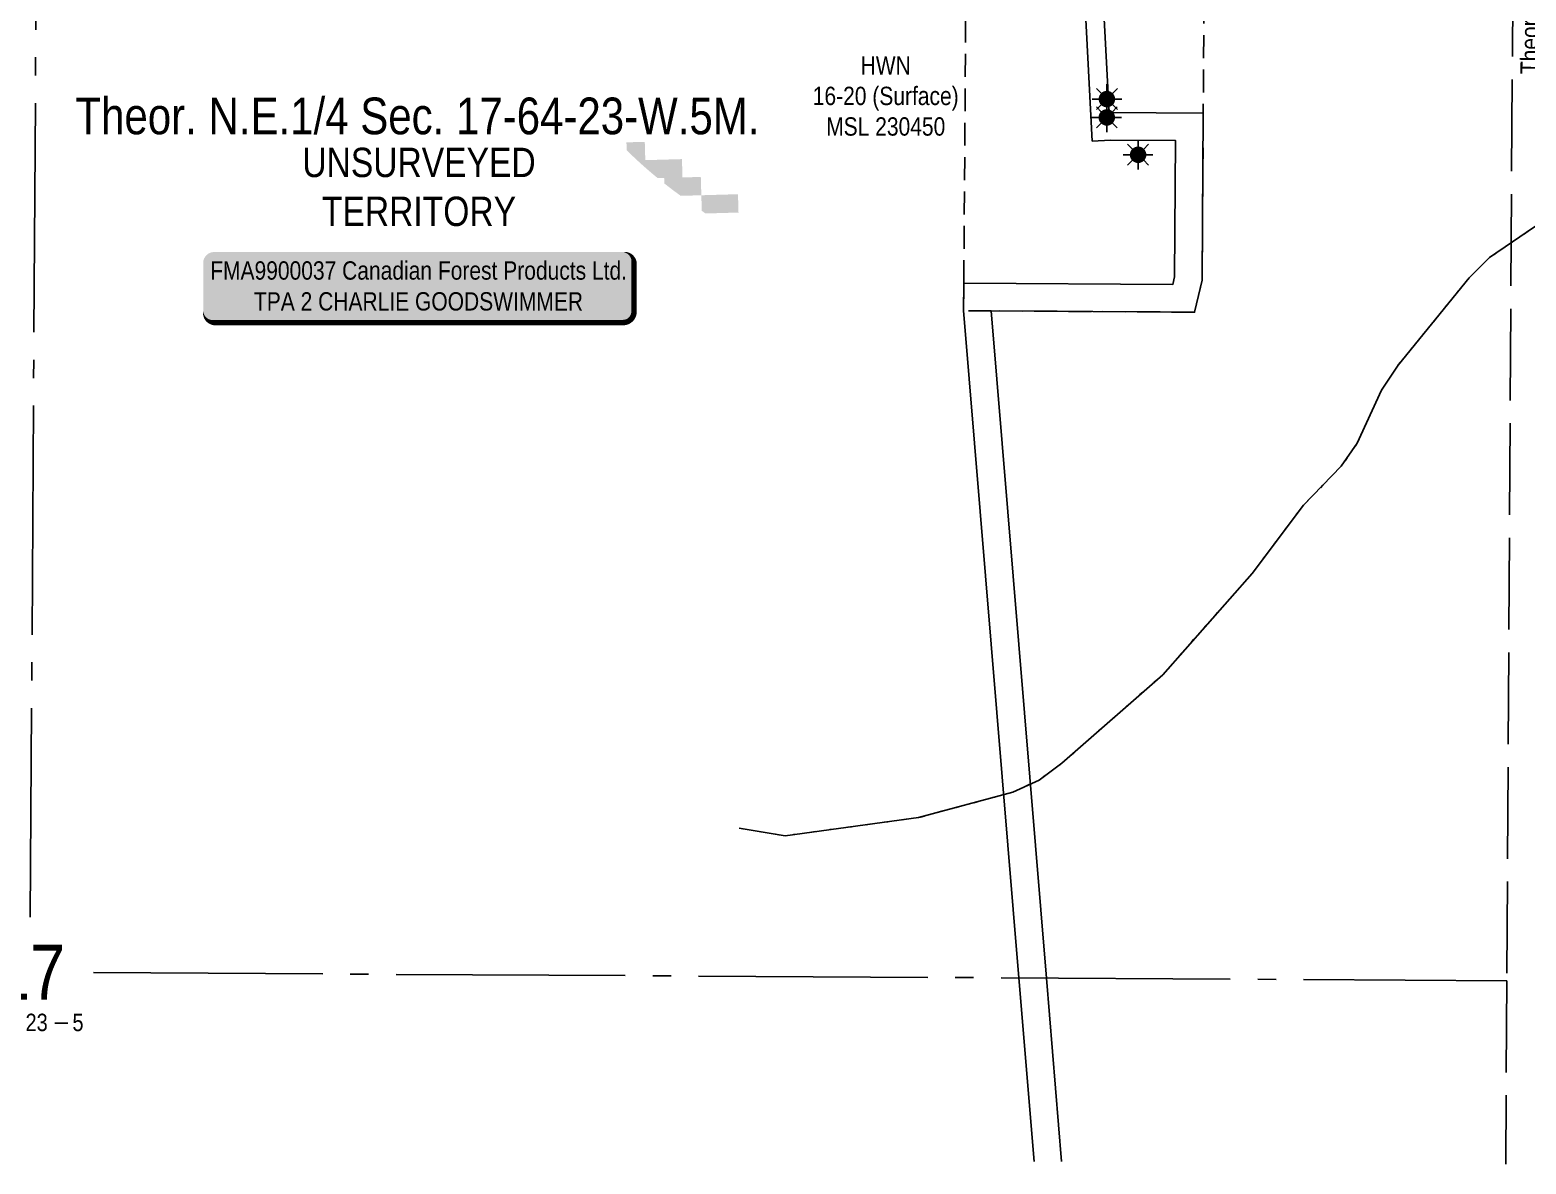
# Model space of a CAD drawing. Extents: x 456630 to 490274, y 6043290 to 6049977.
# Drawn here: x 471387 to 472203, y 6043360 to 6043978 of the extents above; entities that cross this region are included whole.
import ezdxf
from ezdxf.enums import TextEntityAlignment as Align

# ---------------------------------------------------------------- set-up
doc = ezdxf.new("R2010")
doc.units = 0
doc.header["$LTSCALE"] = 5
for name, pattern in [('foc-ACCESSROAD', [3.75, 2.5, -1.25]), ('foc-QUARTERLINE', [33, 25, -3, 2, -3]), ('foc-UNSURVEYED', [12.5, 10, -2.5]), ('foc-WHEELTRACKS', [2, 0.4, -1.6]), ('PHANTOM', [63.5, 31.75, -6.35, 6.35, -6.35, 6.35, -6.35])]:
    doc.linetypes.add(name, pattern=pattern)
for name, color, linetype in [('10', 1, 'Continuous'), ('9', 3, 'Continuous'), ('C-SYMBOL', 7, 'Continuous'), ('F-RW', 190, 'Continuous'), ('F-WS', 190, 'foc-ACCESSROAD'), ('F-WS-S', 190, 'Continuous'), ('L-QSEC', 8, 'foc-QUARTERLINE'), ('L-ROAD-T', 7, 'Continuous'), ('L-SECLBL', 7, 'Continuous'), ('L-UNS-T', 3, 'Continuous'), ('L-USEC', 7, 'foc-UNSURVEYED'), ('T-WATER-P3', 160, 'foc-WHEELTRACKS'), ('WETLAND - SWAMP - H', 8, 'PHANTOM')]:
    doc.layers.add(name, color=color, linetype=linetype)
doc.layers.add('F-EZE-T', color=190, linetype='Continuous', lineweight=9)
doc.layers.add('F-WS-T', color=190, linetype='Continuous', lineweight=9)
doc.styles.add('175L', font='ARIALN.TTF', dxfattribs={"height": 20})
doc.styles.add('80', font='ARIALN.TTF', dxfattribs={"height": 10})
doc.styles.add('80CG', font='ARIALN.TTF', dxfattribs={"height": 10})
doc.styles.add('80L', font='ARIALN.TTF', dxfattribs={"height": 10})
doc.styles.add('foc-LtypeFont', font='ARIALN.TTF', dxfattribs={"height": 7.35})
doc.styles.add('SIMPLEX', font='ARIALN.TTF')
doc.linetypes.add('foc-TOPO-flowdirection-NOLINE', pattern='A,0,[">",foc-LtypeFont,S=0.3,R=0,X=0,Y=-0.945],-20,[">",foc-LtypeFont,S=0.3,R=0,X=0,Y=-0.945],0', length=20)

# ---------------------------------------------------------------- blocks, each defined once
blk = doc.blocks.new('L-SECLBL')
at = {"layer": '9', "color": 7}
for p, q in [((-5.08, -27.83), (-12.29, -27.83)), ((20.7, -27.83), (13.5, -27.83))]:
    blk.add_line(p, q, dxfattribs=at)
at = {"layer": '10', "color": 2, "style": 'SIMPLEX'}
blk.add_attdef('SEC', text='', height=30, dxfattribs=at).set_placement((0, 0), align=Align.MIDDLE)
at = {"layer": '10', "color": 5, "style": '80L'}
blk.add_attdef('TWP', text='', height=9.5, dxfattribs=at).set_placement((-14.43, -27.37), align=Align.MIDDLE_RIGHT)
blk.add_attdef('RGE', text='', height=9.5, dxfattribs=at).set_placement((3.62, -27.37), align=Align.MIDDLE_CENTER)
blk.add_attdef('MER', text='', height=9.5, dxfattribs=at).set_placement((23.17, -27.37), align=Align.MIDDLE_LEFT)
blk = doc.blocks.new('*U683')
h = blk.add_hatch(color=255)
edge = h.paths.add_edge_path()
edge.add_line((-111.5, -20), (111.5, -20))
edge.add_arc((111.5, -14), 6, 270, 360)
edge.add_line((117.5, -14), (117.5, 12.5))
edge.add_arc((111.5, 12.5), 6, 0, 90)
edge.add_line((111.5, 18.5), (-111.5, 18.5))
edge.add_arc((-111.5, 12.5), 6, 90, 180)
edge.add_line((-117.5, 12.5), (-117.5, -14))
edge.add_arc((-111.5, -14), 6, 180, 270)
at = {"color": 44, "flags": 128}
blk.add_lwpolyline([(-111.5, -20, 3, 3, 0), (111.5, -20, 3, 3, 0.414214), (117.5, -14, 3, 3, 0), (117.5, 12.5, 3, 0, 0.414214), (111.5, 18.5, 0, 0, 0), (-111.5, 18.5, 0, 0, 0.414214), (-117.5, 12.5, 0, 0, 0), (-117.5, -14, 0, 3, 0.414214)], format="xyseb", close=True, dxfattribs=at)
at = {"color": 44, "style": '80'}
blk.add_attdef('ENTER_TEXT_001', (-35.99, -5), '', height=10, dxfattribs=at)
blk = doc.blocks.new('GAS')
h = blk.add_hatch(color=255)
h.dxf.hatch_style = 1
edge = h.paths.add_edge_path()
edge.add_arc((0, 0), 0.9, 0, 360)
for p, q in [((-0.81, 0), (-1.62, 0)), ((-0.57, 0.57), (-1.14, 1.14)), ((0, 0.81), (0, 1.62)), ((0.57, 0.57), (1.14, 1.14)), ((1.62, 0), (0.81, 0)), ((-0.57, -0.57), (-1.14, -1.14)), ((0, -0.81), (0, -1.62)), ((1.14, -1.14), (0.57, -0.57))]:
    blk.add_line(p, q)
blk.add_circle((0, 0), 0.8)

msp = doc.modelspace()

# ---------------------------------------------------------------- hatches: boundary and pattern name
at = {"layer": 'WETLAND - SWAMP - H', "transparency": 33554495}
h = msp.add_hatch(color=256, dxfattribs=at)
h.dxf.hatch_style = 1
h.paths.add_polyline_path([(471752.792, 6043898.065), (471742.795, 6043897.78), (471742.51, 6043907.777), (471722.516, 6043907.208), (471722.232, 6043917.205), (471712.235, 6043916.921), (471712.358, 6043912.612, 0.0227899), (471729.292, 6043897.396), (471732.798, 6043897.496), (471732.883, 6043894.509, 0.0112444), (471741.859, 6043887.748), (471753.076, 6043888.067)])
h = msp.add_hatch(color=256, dxfattribs=at)
h.dxf.hatch_style = 1
h.paths.add_polyline_path([(471773.07, 6043888.636), (471753.076, 6043888.067), (471753.318, 6043879.578), (471755.353, 6043878.127), (471773.355, 6043878.639)])

# ---------------------------------------------------------------- linework, layer by layer
at = {"layer": 'F-RW'}
for points in [[(471934.552, 6043361.141), (471926.26, 6043461.174), (471896.146, 6043825.128), (471896.247, 6043840.127), (472010.222, 6043839.365), (472011.2, 6043843.509), (472011.716, 6043917.862), (471976.279, 6043918.108), (471966.293, 6043917.584), (471962.281, 6043994.408)], [(471972.277, 6043994.53), (471975.494, 6043933.114), (472026.82, 6043932.757), (472026.188, 6043841.712), (472022.076, 6043824.285), (471911.206, 6043825.027), (471941.318, 6043461.088), (471949.595, 6043361.054)]]:
    msp.add_lwpolyline(points, dxfattribs=at)
at = {"layer": 'F-WS'}
msp.add_lwpolyline([(471927.296, 6043994.845), (471962.282, 6043994.536), (471972.277, 6043994.531), (471977.289, 6043994.496), (472027.246, 6043994.155), (472026.82, 6043932.757), (472026.188, 6043841.712), (472022.076, 6043824.285), (471911.206, 6043825.027), (471896.146, 6043825.128), (471896.248, 6043840.127), (471897.303, 6043995.05), (471927.296, 6043994.845)], close=True, dxfattribs=at)
at = {"layer": 'L-QSEC'}
for p, q in [((471391.884, 6044268.334), (471387.098, 6043494.303)), ((471421.582, 6043464.097), (472192.374, 6043459.655))]:
    msp.add_line(p, q, dxfattribs=at)
at = {"layer": 'L-USEC'}
for p, q in [((472197.202, 6044263.682), (472192.374, 6043459.655)), ((472192.374, 6043459.655), (472191.773, 6043359.657))]:
    msp.add_line(p, q, dxfattribs=at)
at = {"layer": 'T-WATER-P3', "flags": 128}
msp.add_lwpolyline([(471773.697, 6043542.779), (471798.733, 6043538.754), (471871.541, 6043548.63), (471922.964, 6043562.486), (471937.298, 6043569.119), (471949.707, 6043578.269), (472004.716, 6043626.585), (472053.466, 6043681.79), (472081.482, 6043719.065), (472102.089, 6043740.237), (472110.826, 6043752.799), (472124.091, 6043781.76), (472133.126, 6043795.405), (472171.806, 6043842.966), (472183.008, 6043854.154), (472220.536, 6043879.744), (472240.299, 6043902.534), (472251.505, 6043912.282), (472276.925, 6043929.203), (472288.19, 6043939.191), (472318.402, 6043974.259)], dxfattribs=at)
at = {"layer": 'T-WATER-P3', "linetype": 'foc-TOPO-flowdirection-NOLINE', "flags": 128}
msp.add_lwpolyline([(471773.697, 6043542.779), (471798.733, 6043538.754), (471871.541, 6043548.63), (471922.964, 6043562.486), (471937.298, 6043569.119), (471949.707, 6043578.269), (472004.716, 6043626.585), (472053.466, 6043681.79), (472081.482, 6043719.065), (472102.089, 6043740.237), (472110.826, 6043752.799), (472124.091, 6043781.76), (472133.126, 6043795.405), (472171.806, 6043842.966), (472183.008, 6043854.154), (472220.536, 6043879.744), (472240.299, 6043902.534), (472251.505, 6043912.282), (472276.925, 6043929.203), (472288.19, 6043939.191), (472318.402, 6043974.259)], dxfattribs=at)

# ---------------------------------------------------------------- block references
at = {"layer": 'F-EZE-T'}
ref = msp.add_blockref('*U683', (471598.878, 6043838.618), dxfattribs=at)
ref.add_attrib('ENTER_TEXT_001', 'FMA9900037 Canadian Forest Products Ltd.', (471485.211, 6043842.037), dxfattribs={"layer": '0', "color": 44, "height": 10, "style": '80'})
ref.add_attrib('ENTER_TEXT_002', 'TPA 2 CHARLIE GOODSWIMMER', (471509.069, 6043825.193), dxfattribs={"layer": '0', "color": 44, "height": 10, "style": '80'})
at = {"layer": 'F-WS-S', "xscale": 5, "yscale": 5, "zscale": 5}
for p in [(471974.271, 6043940.518), (471974.21, 6043930.504), (471991.294, 6043910.147)]:
    msp.add_blockref('GAS', p, dxfattribs=at)
at = {"layer": 'L-SECLBL'}
msp.add_blockref('L-SECLBL', (471386.912, 6043464.303), dxfattribs=at).add_auto_attribs({'SEC': '17', 'TWP': '64', 'RGE': '23', 'MER': '5'})

# ---------------------------------------------------------------- texts
at = {"layer": 'C-SYMBOL', "color": 3, "style": '175L'}
msp.add_text('Theor. N.E.1/4 Sec. 17-64-23-W.5M.', height=20, dxfattribs=at).set_placement((471598.235, 6043915.339), align=Align.BOTTOM_CENTER)
at = {"layer": 'F-WS-T', "insert": (471853.643, 6043942.186), "char_height": 10, "width": 78.99495, "attachment_point": 5, "style": '80CG'}
msp.add_mtext('\\A1;HWN\\P16-20 (Surface)\\PMSL 230450', dxfattribs=at)
at = {"layer": 'L-ROAD-T', "style": '80L'}
msp.add_text('Theoretic Government Road Allowance', height=10, rotation=89.46784, dxfattribs=at).set_placement((472205.725, 6044054.051), align=Align.MIDDLE_CENTER)
at = {"layer": 'L-UNS-T', "insert": (471599.09, 6043892.532), "char_height": 16, "attachment_point": 5, "style": '80L'}
msp.add_mtext_dynamic_manual_height_columns('UNSURVEYED TERRITORY', width=126.41375, gutter_width=47.5, heights=[0], dxfattribs=at)

doc.saveas('drawing.dxf')
